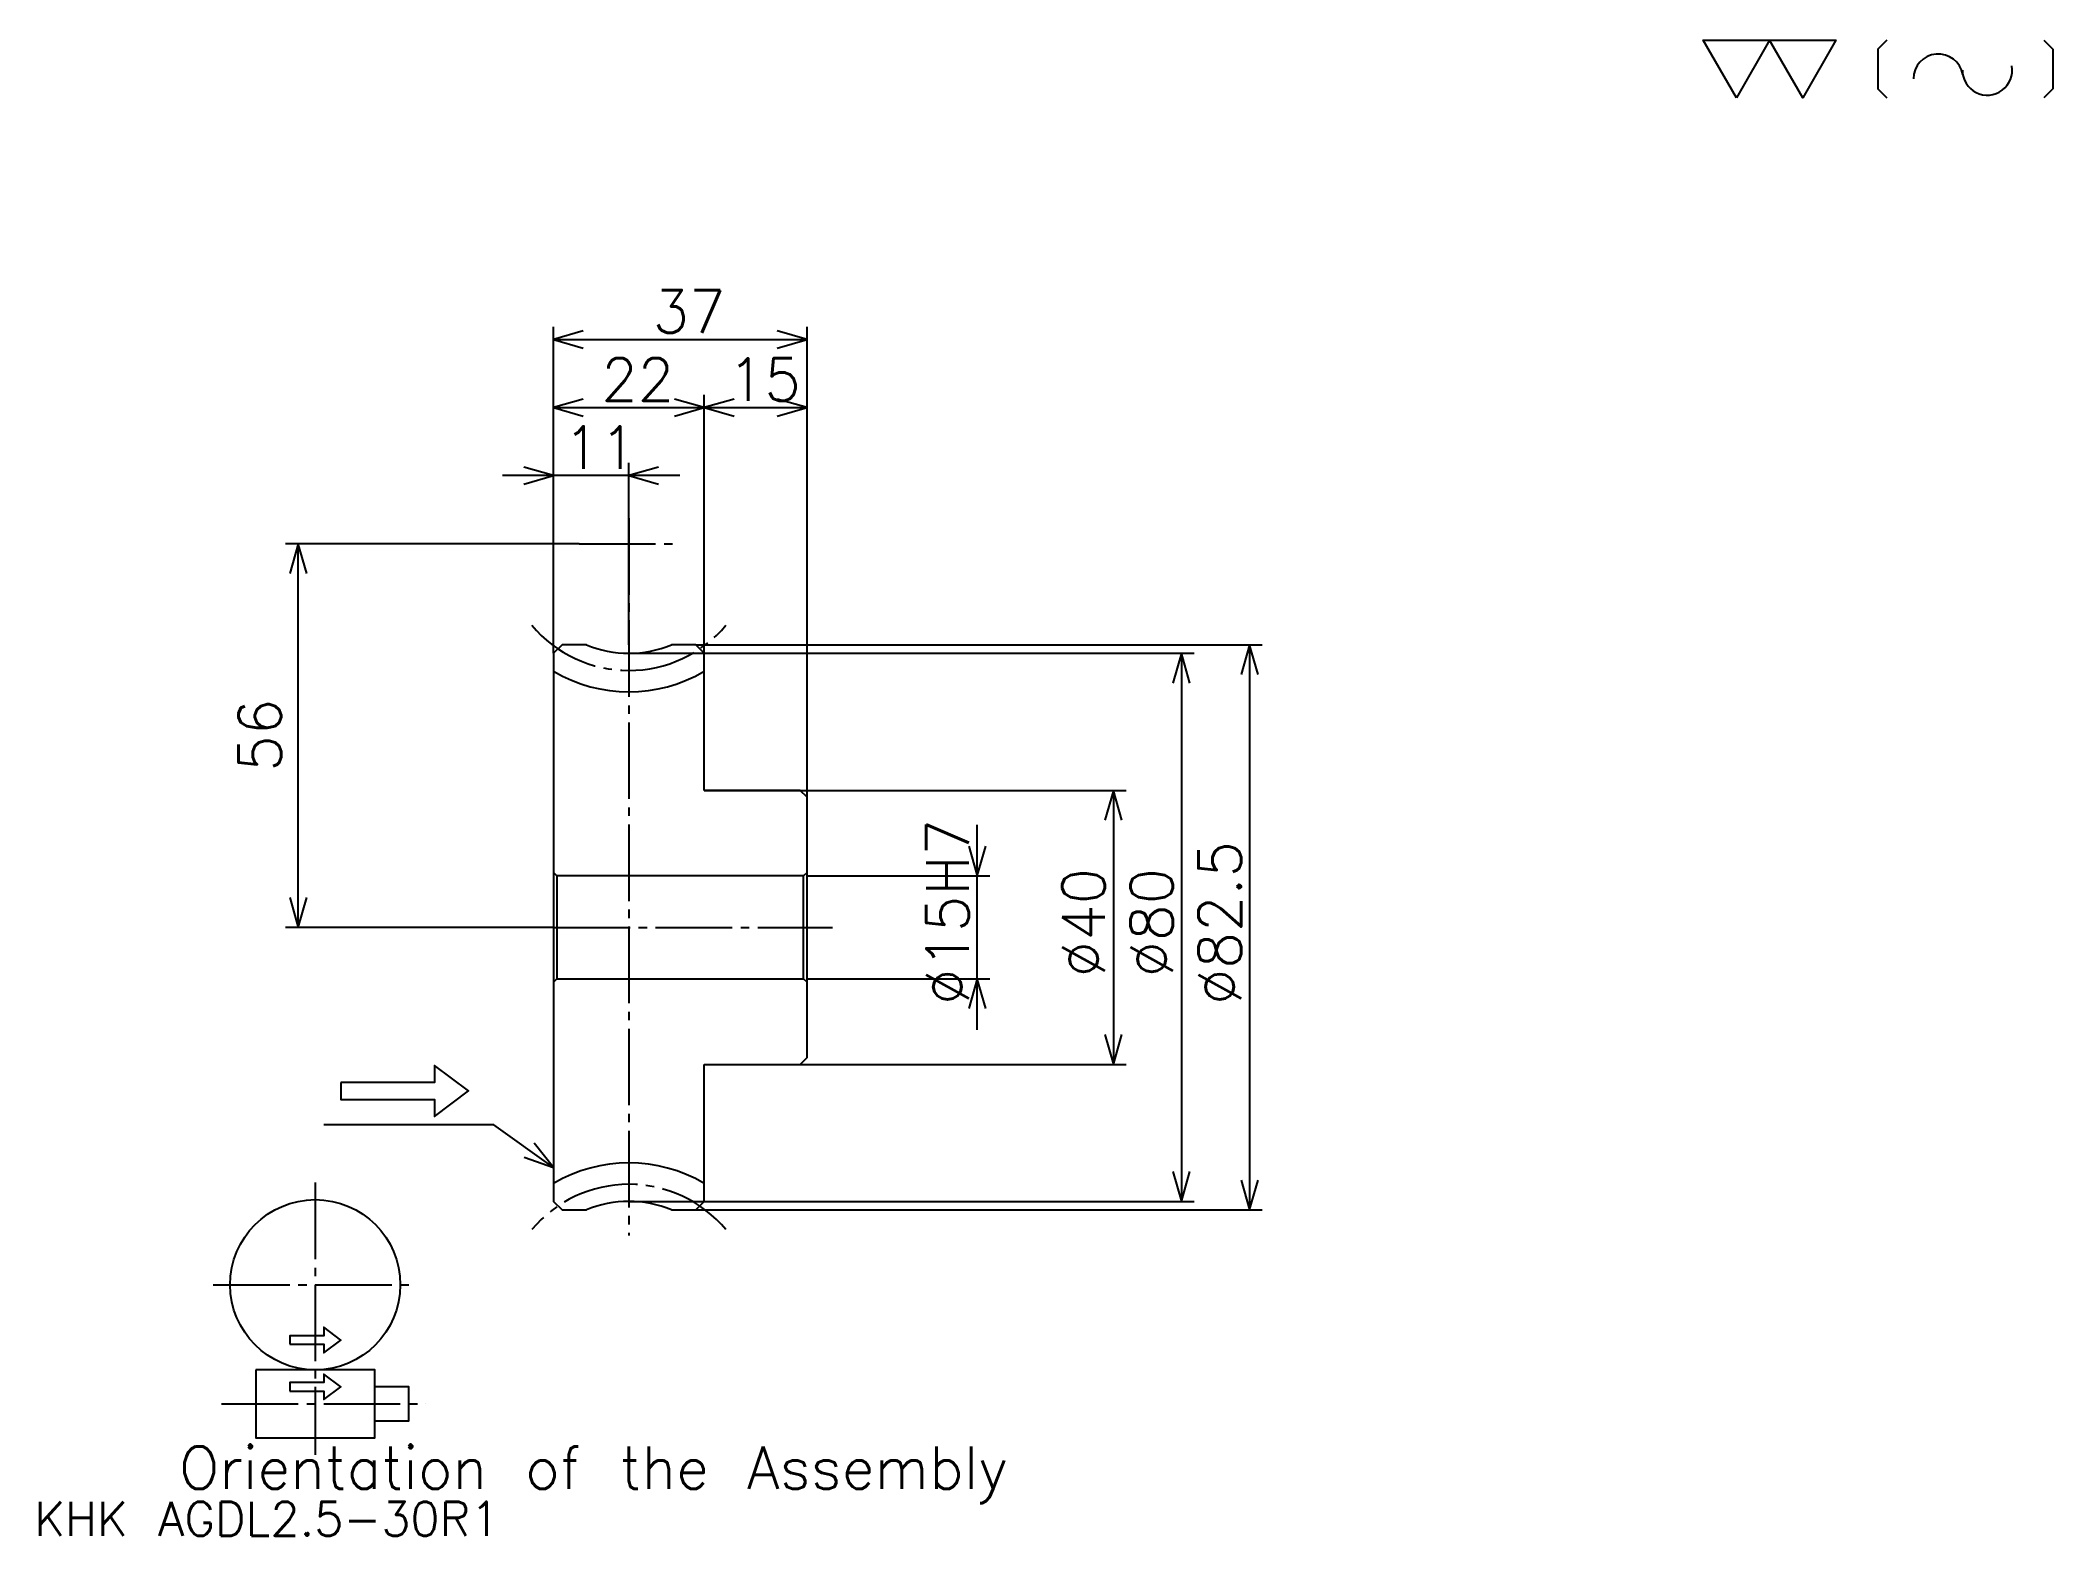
# Model space of a CAD drawing. Extents: x 13 to 307, y 14 to 232.
import ezdxf

# ---------------------------------------------------------------- set-up
doc = ezdxf.new("R2010")
doc.units = 0
doc.linetypes.add('DASHDOT', pattern=[14.903224, 11.177419, -1.241935, 1.241935, -1.241935])
doc.layers.get('0').update_dxf_attribs({"linetype": 'CONTINUOUS'})
doc.layers.add('DASHDOT', color=6, linetype='DASHDOT')
doc.styles.add('KANJI', font='TXT', dxfattribs={"bigfont": 'BIGFONT'})

msp = doc.modelspace()

# ---------------------------------------------------------------- linework, layer by layer
at = {"color": 5}
for p, q in [((88.177414, 143.709671), (88.177414, 190.129028)), ((88.177414, 188.266129), (125.177414, 188.266129)), ((125.177414, 143.709671), (125.177414, 190.129028)), ((110.177414, 143.709671), (110.177414, 180.193542)), ((88.177414, 178.330643), (110.177414, 178.330643)), ((110.177414, 178.330643), (125.177414, 178.330643)), ((106.629028, 168.395157), (80.7258, 168.395157)), ((99.177414, 143.709671), (99.177414, 170.258057)), ((91.903221, 158.459671), (49.056446, 158.459671)), ((50.91935, 102.459671), (50.91935, 158.459671)), ((88.177414, 142.467743), (88.177414, 143.709671)), ((99.177414, 142.459671), (125.177414, 142.459671)), ((108.935478, 143.709671), (125.177414, 143.709671)), ((110.177414, 142.467743), (110.177414, 143.709671)), ((125.177414, 143.709671), (191.620956, 143.709671)), ((125.177414, 121.459671), (125.177414, 143.709671)), ((125.177414, 142.459671), (181.685471, 142.459671)), ((179.822571, 142.459671), (179.822571, 62.459671)), ((189.758057, 143.709671), (189.758057, 61.209671)), ((110.177414, 122.459671), (125.177414, 122.459671)), ((125.177414, 122.459671), (171.75, 122.459671)), ((169.887085, 122.459671), (169.887085, 82.459671)), ((150.016113, 87.508057), (150.016113, 117.411285)), ((125.177414, 109.959671), (151.879028, 109.959671)), ((88.177414, 102.459671), (49.056446, 102.459671)), ((125.177414, 94.959671), (151.879028, 94.959671)), ((110.177414, 82.459671), (125.177414, 82.459671)), ((125.177414, 82.459671), (171.75, 82.459671)), ((99.177414, 62.459671), (125.177414, 62.459671)), ((125.177414, 62.459671), (181.685471, 62.459671)), ((108.935478, 61.209671), (125.177414, 61.209671)), ((125.177414, 61.209671), (191.620956, 61.209671))]:
    msp.add_line(p, q, dxfattribs=at)
at = {"color": 4}
for p, q in [((125.177414, 110.459671), (124.677414, 109.959671)), ((88.177414, 94.459671), (88.677414, 94.959671)), ((125.177414, 94.459671), (124.677414, 94.959671))]:
    msp.add_line(p, q, dxfattribs=at)
at = {"color": 7}
for points in [[(260.806458, 223.548386), (255.962906, 231.943863), (275.337097, 231.943863), (270.493561, 223.548386), (265.649994, 231.943863), (260.806458, 223.548386)], [(282.763885, 231.943863), (281.47226, 230.652252), (281.47226, 224.839996), (282.763885, 223.548386)], [(305.690002, 231.943863), (306.981628, 230.652252), (306.981628, 224.839996), (305.690002, 223.548386)]]:
    msp.add_lwpolyline(points, dxfattribs=at)
at = {"color": 5}
for points in [[(92.524185, 189.508057), (88.177414, 188.266129), (92.524185, 187.0242)], [(120.830643, 187.0242), (125.177414, 188.266129), (120.830643, 189.508057)], [(92.524185, 179.572571), (88.177414, 178.330643), (92.524185, 177.088715)], [(105.830643, 177.088715), (110.177414, 178.330643), (105.830643, 179.572571)], [(114.524185, 179.572571), (110.177414, 178.330643), (114.524185, 177.088715)], [(120.830643, 177.088715), (125.177414, 178.330643), (120.830643, 179.572571)], [(83.830643, 167.153229), (88.177414, 168.395157), (83.830643, 169.637085)], [(103.524185, 169.637085), (99.177414, 168.395157), (103.524185, 167.153229)], [(52.161285, 154.1129), (50.91935, 158.459671), (49.677414, 154.1129)], [(181.064514, 138.1129), (179.822571, 142.459671), (178.580627, 138.1129)], [(191, 139.3629), (189.758057, 143.709671), (188.516113, 139.3629)], [(171.129028, 118.1129), (169.887085, 122.459671), (168.645157, 118.1129)], [(148.774185, 114.306442), (150.016113, 109.959671), (151.258057, 114.306442)], [(49.677414, 106.806442), (50.91935, 102.459671), (52.161285, 106.806442)], [(151.258057, 90.6129), (150.016113, 94.959671), (148.774185, 90.6129)], [(168.645157, 86.806442), (169.887085, 82.459671), (171.129028, 86.806442)], [(57.129028, 79.838699), (57.129028, 77.354828), (70.790314, 77.354828), (70.790314, 74.870964), (75.758057, 78.596771), (70.790314, 82.322571), (70.790314, 79.838699), (57.129028, 79.838699)], [(88.177414, 67.41935), (79.483864, 73.629028), (54.645157, 73.629028)], [(83.918442, 68.935257), (88.177414, 67.41935), (85.36216, 70.956467)], [(178.580627, 66.806442), (179.822571, 62.459671), (181.064514, 66.806442)], [(188.516113, 65.556442), (189.758057, 61.209671), (191, 65.556442)], [(49.677414, 41.604832), (54.645157, 41.604832), (54.645157, 40.362896), (57.129028, 42.2258), (54.645157, 44.088703), (54.645157, 42.846767), (49.677414, 42.846767), (49.677414, 41.604832)], [(44.709671, 37.879028), (44.709671, 27.943542), (62.096771, 27.943542), (62.096771, 37.879028), (44.709671, 37.879028)], [(49.677414, 34.774185), (54.645157, 34.774185), (54.645157, 33.532249), (57.129028, 35.395157), (54.645157, 37.258057), (54.645157, 36.016121), (49.677414, 36.016121), (49.677414, 34.774185)], [(62.096771, 30.427414), (67.064514, 30.427414), (67.064514, 35.395157), (62.096771, 35.395157)]]:
    msp.add_lwpolyline(points, dxfattribs=at)
at = {"color": 4}
for points in [[(92.977615, 143.709671), (89.41935, 143.709671), (88.177414, 142.467743), (88.177414, 94.459671)], [(110.177414, 122.459671), (110.177414, 142.467743), (108.935478, 143.709671), (105.377213, 143.709671)], [(110.177414, 82.459671), (124.177414, 82.459671), (125.177414, 83.459671), (125.177414, 121.459671), (124.177414, 122.459671), (110.177414, 122.459671)], [(88.177414, 110.459671), (88.677414, 109.959671), (88.677414, 94.959671), (124.677414, 94.959671), (124.677414, 109.959671), (88.677414, 109.959671)], [(88.177414, 94.459671), (88.177414, 62.451607), (89.41935, 61.209671), (92.977615, 61.209671)], [(105.377213, 61.209671), (108.935478, 61.209671), (110.177414, 62.451607), (110.177414, 82.459671)]]:
    msp.add_lwpolyline(points, dxfattribs=at)
at = {"color": 5}
msp.add_circle((53.403221, 50.298382), 12.419355, dxfattribs=at)
at = {"color": 7}
for centre, start, end in [((290.271362, 226.30806), 10, 180), ((297.426331, 227.569672), 180, 10)]:
    msp.add_arc(centre, 3.632661, start, end, dxfattribs=at)
at = {"color": 4}
for centre, radius, start, end in [((99.177414, 158.459671), 16, 247.20175188, 292.79824812), ((99.177414, 158.459671), 21.625, 239.42468485, 300.57531515), ((99.177414, 46.459671), 21.625, 59.42468485, 120.57531515), ((99.177414, 46.459671), 16, 67.20175188, 112.79824812)]:
    msp.add_arc(centre, radius, start, end, dxfattribs=at)
at = {"layer": 'DASHDOT', "color": 7}
for p, q in [((99.177414, 162.185486), (99.177414, 57.483864)), ((91.903221, 158.459671), (106.451607, 158.459671)), ((88.177414, 102.459671), (128.903229, 102.459671)), ((53.403221, 65.201607), (53.403221, 25.459671)), ((38.499996, 50.298382), (68.306442, 50.298382)), ((39.741932, 32.911285), (69.548386, 32.911285))]:
    msp.add_line(p, q, dxfattribs=at)
for centre, start, end in [((99.177414, 158.459671), 220.00000049, 319.99999751), ((99.177414, 46.459671), 40.00000249, 139.99999951)]:
    msp.add_arc(centre, 18.5, start, end, dxfattribs=at)

# ---------------------------------------------------------------- texts
at = {"color": 7, "style": 'KANJI'}
for s, height, p in [('37', 6.209677, (102.641121, 189.259674)), ('22', 6.209677, (95.141121, 179.324188)), ('15', 6.209677, (113.641121, 179.324188)), ('11', 6.209677, (89.641121, 169.388702)), ('Orientation of the Assembly', 6.209677, (33.532253, 20.491928)), ('KHK AGDL2.5-30R1', 4.967742, (12.419354, 13.66129))]:
    msp.add_text(s, height=height, dxfattribs=at).set_placement(p)
for s, p in [('56', (48.435478, 125.181442)), ('%%c15H7', (148.774185, 91.127014)), ('%%c82.5', (188.516113, 91.127014)), ('%%c40', (168.645157, 95.1633)), ('%%c80', (178.580627, 95.1633))]:
    msp.add_text(s, height=6.209677, rotation=90, dxfattribs=at).set_placement(p)

doc.saveas('drawing.dxf')
